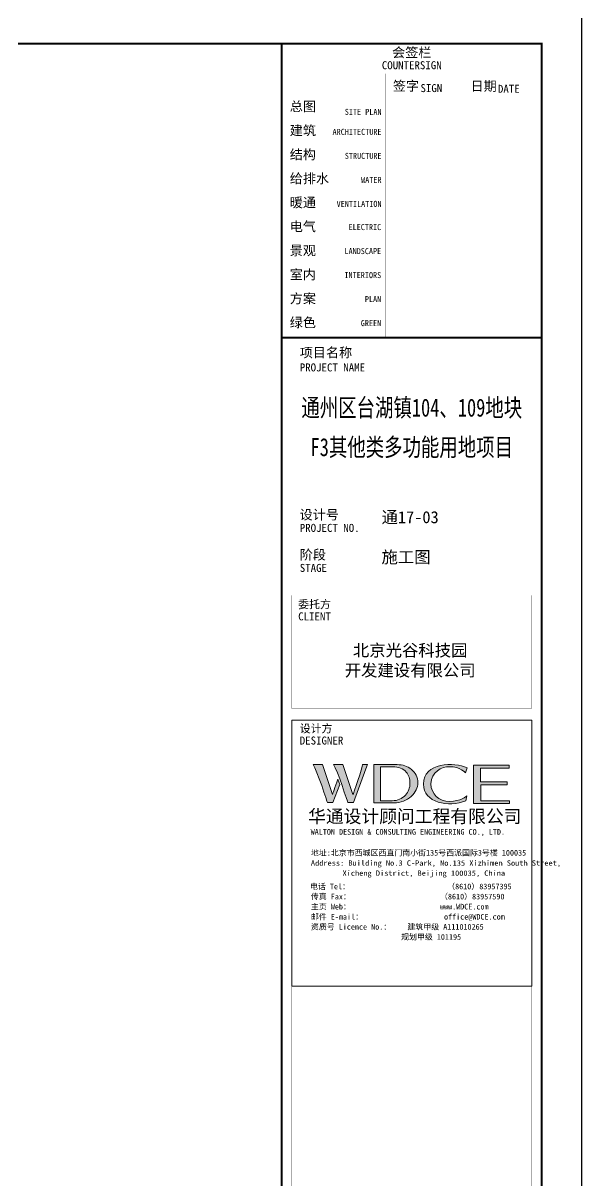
# Model space of a CAD drawing. Extents: x -765033 to 1614171, y -1073 to 729564.
# Drawn here: x 1074178 to 1088146, y 247558 to 276490 of the extents above; entities that cross this region are included whole.
import ezdxf
from ezdxf.enums import TextEntityAlignment as Align

# ---------------------------------------------------------------- set-up
doc = ezdxf.new("R2010")
doc.units = 0
doc.header["$LTSCALE"] = 1000
doc.header["$MEASUREMENT"] = 0
doc.layers.get('Defpoints').update_dxf_attribs({"color": 167})
doc.styles.add('图签信息$0$hwxh', font='')
doc.styles.add('图签信息$0$华文细黑', font='', dxfattribs={"height": 10})
doc.styles.get('图签信息$0$hwxh').set_extended_font_data('STXihei')
doc.styles.get('图签信息$0$华文细黑').set_extended_font_data('STXihei')

# ---------------------------------------------------------------- blocks, each defined once
blk = doc.blocks.new('图框-A1')
for points, const_width in [([(0, 0), (841, 0), (841, 594), (0, 594)], 0.05), ([(766, 584), (25, 584), (25, 10), (766, 10)], 0.5)]:
    blk.add_lwpolyline(points, close=True, dxfattribs=dict(const_width=const_width))
blk = doc.blocks.new('图签信息$0$logo2')
h = blk.add_hatch(color=7)
h.paths.add_polyline_path([(19.02, -7.36), (15.84, -7.36), (15.84, -3.97), (18.97, -3.97), (18.97, -4.24), (16.46, -4.24), (16.46, -5.45), (18.81, -5.45), (18.81, -5.69), (16.47, -5.69), (16.47, -7.12), (19.02, -7.12)])
edge = h.paths.add_edge_path()
edge.add_spline(control_points=[(15.26, -4.21), (15.26, -4.21), (15.13, -4.65), (15.13, -4.65), (15.13, -4.65), (14.62, -4.1), (13.73, -4.1), (13.04, -4.1), (12.07, -4.54), (12.08, -5.62), (12.08, -6.49), (12.77, -7.16), (13.73, -7.17), (14.66, -7.17), (15.23, -6.68), (15.23, -6.68), (15.23, -6.68), (15.16, -7.11), (15.16, -7.11), (13.63, -7.7), (11.42, -7.29), (11.41, -5.64), (11.4, -3.72), (14.16, -3.66), (15.26, -4.21)], knot_values=[0, 0, 0, 0, 1, 1, 1, 2, 2, 2, 3, 3, 3, 4, 4, 4, 5, 5, 5, 6, 6, 6, 7, 7, 7, 8, 8, 8, 8], degree=3, periodic=0)
edge = h.paths.add_edge_path(flags=16)
edge.add_spline(control_points=[(10.23, -5.57), (10.23, -5.16), (10.12, -4.83), (9.9, -4.58), (9.63, -4.27), (9.23, -4.12), (8.69, -4.12), (8.69, -4.12), (7.64, -4.12), (7.64, -4.12), (7.64, -4.12), (7.64, -7.1), (7.64, -7.1), (7.64, -7.1), (8.66, -7.1), (8.66, -7.1), (9.13, -7.1), (9.52, -6.93), (9.82, -6.6), (10.09, -6.31), (10.23, -5.96), (10.23, -5.57)], knot_values=[0, 0, 0, 0, 1, 1, 1, 2, 2, 2, 3, 3, 3, 4, 4, 4, 5, 5, 5, 6, 6, 6, 7, 7, 7, 7], degree=3, periodic=0)
edge = h.paths.add_edge_path()
edge.add_spline(control_points=[(10.92, -5.51), (10.92, -5.96), (10.72, -6.37), (10.34, -6.72), (9.92, -7.1), (9.41, -7.29), (8.82, -7.29), (8.82, -7.29), (7.03, -7.29), (7.03, -7.29), (7.03, -7.29), (7.03, -3.92), (7.03, -3.92), (7.03, -3.92), (9.1, -3.92), (9.1, -3.92), (9.59, -3.92), (10.01, -4.06), (10.36, -4.34), (10.73, -4.64), (10.92, -5.03), (10.92, -5.51)], knot_values=[0, 0, 0, 0, 1, 1, 1, 2, 2, 2, 3, 3, 3, 4, 4, 4, 5, 5, 5, 6, 6, 6, 7, 7, 7, 7], degree=3, periodic=0)
at = {"lineweight": 0}
blk.add_lwpolyline([(19.02, -7.36), (15.84, -7.36), (15.84, -3.97), (18.97, -3.97), (18.97, -4.24), (16.46, -4.24), (16.46, -5.45), (18.81, -5.45), (18.81, -5.69), (16.47, -5.69), (16.47, -7.12), (19.02, -7.12), (19.02, -7.36)], dxfattribs=at)
for points, knots in [([(10.92, -5.51), (10.92, -5.96), (10.72, -6.37), (10.34, -6.72), (9.92, -7.1), (9.41, -7.29), (8.82, -7.29), (8.82, -7.29), (7.03, -7.29), (7.03, -7.29), (7.03, -7.29), (7.03, -3.92), (7.03, -3.92), (7.03, -3.92), (9.1, -3.92), (9.1, -3.92), (9.59, -3.92), (10.01, -4.06), (10.36, -4.34), (10.73, -4.64), (10.92, -5.03), (10.92, -5.51)], [0, 0, 0, 0, 1, 1, 1, 2, 2, 2, 3, 3, 3, 4, 4, 4, 5, 5, 5, 6, 6, 6, 7, 7, 7, 7]), ([(15.26, -4.21), (15.26, -4.21), (15.13, -4.65), (15.13, -4.65), (15.13, -4.65), (14.62, -4.1), (13.73, -4.1), (13.04, -4.1), (12.07, -4.54), (12.08, -5.62), (12.08, -6.49), (12.77, -7.16), (13.73, -7.17), (14.66, -7.17), (15.23, -6.68), (15.23, -6.68), (15.23, -6.68), (15.16, -7.11), (15.16, -7.11), (13.63, -7.7), (11.42, -7.29), (11.41, -5.64), (11.4, -3.72), (14.16, -3.66), (15.26, -4.21)], [0, 0, 0, 0, 1, 1, 1, 2, 2, 2, 3, 3, 3, 4, 4, 4, 5, 5, 5, 6, 6, 6, 7, 7, 7, 8, 8, 8, 8]), ([(10.23, -5.57), (10.23, -5.16), (10.12, -4.83), (9.9, -4.58), (9.63, -4.27), (9.23, -4.12), (8.69, -4.12), (8.69, -4.12), (7.64, -4.12), (7.64, -4.12), (7.64, -4.12), (7.64, -7.1), (7.64, -7.1), (7.64, -7.1), (8.66, -7.1), (8.66, -7.1), (9.13, -7.1), (9.52, -6.93), (9.82, -6.6), (10.09, -6.31), (10.23, -5.96), (10.23, -5.57)], [0, 0, 0, 0, 1, 1, 1, 2, 2, 2, 3, 3, 3, 4, 4, 4, 5, 5, 5, 6, 6, 6, 7, 7, 7, 7])]:
    blk.add_open_spline(points, degree=3, knots=knots, dxfattribs=at)
blk = doc.blocks.new('图签信息$0$logo1')
h = blk.add_hatch(color=8)
edge = h.paths.add_edge_path()
edge.add_spline(control_points=[(3.86, -5.21), (3.63, -5.88), (3.39, -6.56), (3.39, -6.56), (3.39, -6.56), (2.5, -3.91), (2.5, -3.91), (2.5, -3.91), (1.8, -3.91), (1.69, -3.91), (2.02, -4.39), (2.95, -7.27), (2.95, -7.27), (2.95, -7.27), (3.44, -7.27), (3.44, -7.27), (3.44, -7.27), (4.03, -5.66), (4.03, -5.66), (4.03, -5.66), (3.86, -5.21), (3.86, -5.21)], knot_values=[0, 0, 0, 0, 1, 1, 1, 2, 2, 2, 3, 3, 3, 4, 4, 4, 5, 5, 5, 6, 6, 6, 7, 7, 7, 7], degree=3, periodic=0)
h = blk.add_hatch(color=7)
edge = h.paths.add_edge_path()
edge.add_spline(control_points=[(6.04, -3.91), (6.09, -4.1), (5.2, -6.56), (5.2, -6.56), (5.2, -6.56), (4.3, -3.91), (4.3, -3.91), (4.3, -3.91), (3.6, -3.91), (3.49, -3.91), (3.82, -4.39), (4.75, -7.27), (4.75, -7.27), (4.75, -7.27), (5.24, -7.27), (5.24, -7.27), (5.24, -7.27), (6.33, -4.3), (6.33, -4.3), (6.33, -4.3), (6.48, -3.91), (6.48, -3.91), (6.48, -3.91), (6.21, -3.91), (6.04, -3.91)], knot_values=[0, 0, 0, 0, 1, 1, 1, 2, 2, 2, 3, 3, 3, 4, 4, 4, 5, 5, 5, 6, 6, 6, 7, 7, 7, 8, 8, 8, 8], degree=3, periodic=0)
at = {"color": 8, "lineweight": 0}
blk.add_open_spline([(3.86, -5.21), (3.63, -5.88), (3.39, -6.56), (3.39, -6.56), (3.39, -6.56), (2.5, -3.91), (2.5, -3.91), (2.5, -3.91), (1.8, -3.91), (1.69, -3.91), (2.02, -4.39), (2.95, -7.27), (2.95, -7.27), (2.95, -7.27), (3.44, -7.27), (3.44, -7.27), (3.44, -7.27), (4.03, -5.66), (4.03, -5.66), (4.03, -5.66), (3.86, -5.21), (3.86, -5.21)], degree=3, knots=[0, 0, 0, 0, 1, 1, 1, 2, 2, 2, 3, 3, 3, 4, 4, 4, 5, 5, 5, 6, 6, 6, 7, 7, 7, 7], dxfattribs=at)
at = {"lineweight": 0}
blk.add_open_spline([(6.04, -3.91), (6.09, -4.1), (5.2, -6.56), (5.2, -6.56), (5.2, -6.56), (4.3, -3.91), (4.3, -3.91), (4.3, -3.91), (3.6, -3.91), (3.49, -3.91), (3.82, -4.39), (4.75, -7.27), (4.75, -7.27), (4.75, -7.27), (5.24, -7.27), (5.24, -7.27), (5.24, -7.27), (6.33, -4.3), (6.33, -4.3), (6.33, -4.3), (6.48, -3.91), (6.48, -3.91), (6.48, -3.91), (6.21, -3.91), (6.04, -3.91)], degree=3, knots=[0, 0, 0, 0, 1, 1, 1, 2, 2, 2, 3, 3, 3, 4, 4, 4, 5, 5, 5, 6, 6, 6, 7, 7, 7, 8, 8, 8, 8], dxfattribs=at)
blk.add_blockref('图签信息$0$logo2', (0, 0))
blk = doc.blocks.new('图签信息$0$时间-logo')
at = {"layer": 'Defpoints', "lineweight": 0}
blk.add_lwpolyline([(0, -23.46), (-21.17, -23.46), (-21.17, 0), (0, 0), (0, -23.46)], dxfattribs=at)
blk.add_blockref('图签信息$0$logo1', (-20.97, 0))
at = {"style": '图签信息$0$hwxh'}
for s, height, p in [('华通设计顾问工程有限公司 ', 1.15, (-19.73, -9.05)), ('WALTON DESIGN & CONSULTING ENGINEERING CO., LTD.', 0.5, (-19.5, -10.1)), ('地址:北京市西城区西直门南小街135号西派国际3号楼 100035', 0.5, (-19.48, -11.94)), ('Address: Building No.3 C-Park, No.135 Xizhimen South Street, ', 0.47, (-19.48, -12.83)), ('Xicheng District, Beijing 100035, China ', 0.47, (-16.69, -13.72)), ('电话 Tel：                        （8610）83957395 ', 0.5, (-19.56, -14.91)), ('传真 Fax：                      （8610）83957590 ', 0.5, (-19.48, -15.8)), ('主页 Web：                      www.WDCE.com ', 0.5, (-19.48, -16.69)), ('邮件 E-mail：                    office@WDCE.com ', 0.5, (-19.48, -17.58)), ('资质号 Licence No.：    建筑甲级 A111010265 ', 0.5, (-19.48, -18.47)), ('   规划甲级 101195', 0.5, (-12.6, -19.36))]:
    blk.add_text(s, height=height, dxfattribs=at).set_placement(p)
blk = doc.blocks.new('图签-A1')
at = {"const_width": 0.5}
for points in [[(-64.75, 574.25), (-64.75, 500.75), (0.25, 500.75), (0.25, 574.25)], [(-64.75, 0.25), (0.25, 0.25), (0.25, 500.75), (-64.75, 500.75)]]:
    blk.add_lwpolyline(points, close=True, dxfattribs=at)
at = {"ltscale": 0.001, "const_width": 0.5}
blk.add_lwpolyline([(-64.75, 574.25), (0.25, 574.25), (0.25, 0.25), (-64.75, 0.25)], close=True, dxfattribs=at)
at = {"const_width": 0.05}
for points in [[(-64.75, 566.75), (0.25, 566.75)], [(-38.89, 566.75), (-38.89, 500.75)], [(-18.85, 566.75), (-18.85, 500.75)], [(-64.75, 560.75), (0.25, 560.75)], [(-64.75, 554.75), (0.25, 554.75)], [(-64.75, 548.75), (0.25, 548.75)], [(-64.75, 542.75), (0.25, 542.75)], [(-64.75, 536.75), (0.25, 536.75)], [(-64.75, 530.75), (0.25, 530.75)], [(-64.75, 524.75), (0.25, 524.75)], [(-64.75, 518.75), (0.25, 518.75)], [(-64.75, 512.75), (0.25, 512.75)], [(-64.75, 512.75), (0.25, 512.75)], [(-64.75, 506.75), (0.25, 506.75)], [(-64.75, 500.75), (0.25, 500.75)], [(-62.25, 451.12), (-2.25, 451.12)], [(-62.25, 441.12), (-2.25, 441.12)], [(-2.25, 408.1), (-2.25, 436.37), (-62.25, 436.37), (-62.25, 408.1)], [(-62.25, 408.1), (-2.25, 408.1)], [(-62.25, 405.17), (-62.25, 228.08)], [(-62.25, 405.17), (-2.25, 405.17)], [(-62.25, 228.08), (-2.25, 228.08), (-2.25, 405.17)], [(-57.25, 338.61), (-7.25, 338.61)]]:
    blk.add_lwpolyline(points, dxfattribs=at)
at = {"ltscale": 0.001, "xscale": 2.8346899375274, "yscale": 2.8346899375274, "zscale": 2.8346899375274, "rotation": 3.913909278468755e-07}
blk.add_blockref('图签信息$0$时间-logo', (-2.25, 405.17), dxfattribs=at)
at = {"style": '图签信息$0$华文细黑'}
for s, height, p in [('会签栏', 2.4, (-32.25, 573.25)), ('COUNTERSIGN', 2, (-32.25, 569.85))]:
    blk.add_text(s, height=height, rotation=0, dxfattribs=at).set_placement(p, align=Align.TOP_CENTER)
for s, height, p in [('签字', 2.4, (-36.97, 564.88)), ('日期', 2.4, (-17.54, 564.83)), ('SIGN', 2, (-30.07, 564.13)), ('DATE', 2, (-10.71, 563.95)), ('总图', 2.4, (-62.75, 559.75)), ('建筑', 2.4, (-62.75, 553.75)), ('结构', 2.4, (-62.75, 547.75)), ('给排水', 2.4, (-62.75, 541.75)), ('暖通', 2.4, (-62.75, 535.75)), ('电气', 2.4, (-62.75, 529.75)), ('景观', 2.4, (-62.75, 523.75)), ('室内', 2.4, (-62.75, 517.75)), ('方案', 2.4, (-62.75, 511.75)), ('绿色', 2.4, (-62.75, 505.75)), ('项目名称', 2.4, (-60.25, 498.25)), ('PROJECT NAME', 2, (-60.25, 494.33)), ('设计号', 2.4, (-60.29, 457.73)), ('PROJECT NO.', 2, (-60.25, 454.22)), ('阶段', 2.4, (-60.25, 447.72)), ('STAGE', 2, (-60.25, 444.22)), ('委托方', 2, (-60.65, 435.11)), ('CLIENT', 2, (-60.65, 432.11)), ('设计方', 2, (-60.25, 404.08)), ('DESIGNER', 2, (-60.25, 401.08))]:
    blk.add_text(s, height=height, rotation=0, dxfattribs=at).set_placement(p, align=Align.TOP_LEFT)
for s, p in [('SITE PLAN', (-39.81, 557.95)), ('ARCHITECTURE', (-39.81, 552.95)), ('STRUCTURE', (-39.81, 546.95)), ('WATER', (-39.81, 540.95)), ('VENTILATION', (-39.81, 534.95)), ('ELECTRIC', (-39.89, 529.14)), ('LANDSCAPE', (-39.89, 523.14)), ('INTERIORS', (-39.89, 517.14)), ('PLAN', (-39.89, 511.14)), ('GREEN', (-39.89, 505.14))]:
    blk.add_text(s, height=1.5, rotation=0, dxfattribs=at).set_placement(p, align=Align.TOP_RIGHT)
at = {"color": 4, "style": '图签信息$0$华文细黑', "width": 0.75}
for s, p in [('通州区台湖镇104、109地块', (-32.25, 481.03)), ('F3其他类多功能用地项目', (-32.25, 471.16))]:
    blk.add_text(s, height=4.5, rotation=0, dxfattribs=at).set_placement(p, align=Align.CENTER)
at = {"color": 4, "ltscale": 0.001, "char_height": 3, "width": 58.4895, "rotation": 0, "style": '图签信息$0$华文细黑'}
for s, insert, attachment_point in [('通17-03', (-39.81, 455.76), 4), ('施工图', (-39.81, 445.76), 4), ('北京光谷科技园\\P开发建设有限公司', (-32.65, 419.96), 5)]:
    blk.add_mtext(s, dxfattribs=dict(at, insert=insert, attachment_point=attachment_point))

msp = doc.modelspace()

# ---------------------------------------------------------------- linework, layer by layer
msp.add_lwpolyline([(1088143.9, 217578.8), (1088143.9, 276978.8), (1004043.9, 276978.8), (1004043.9, 217578.8)], close=True)

# ---------------------------------------------------------------- block references
at = {"xscale": 100, "yscale": 100, "zscale": 100}
for name, p in [('图框-A1', (1004043.9, 217578.8)), ('图签-A1', (1087118.9, 218553.8))]:
    msp.add_blockref(name, p, dxfattribs=at)

doc.saveas('drawing.dxf')
